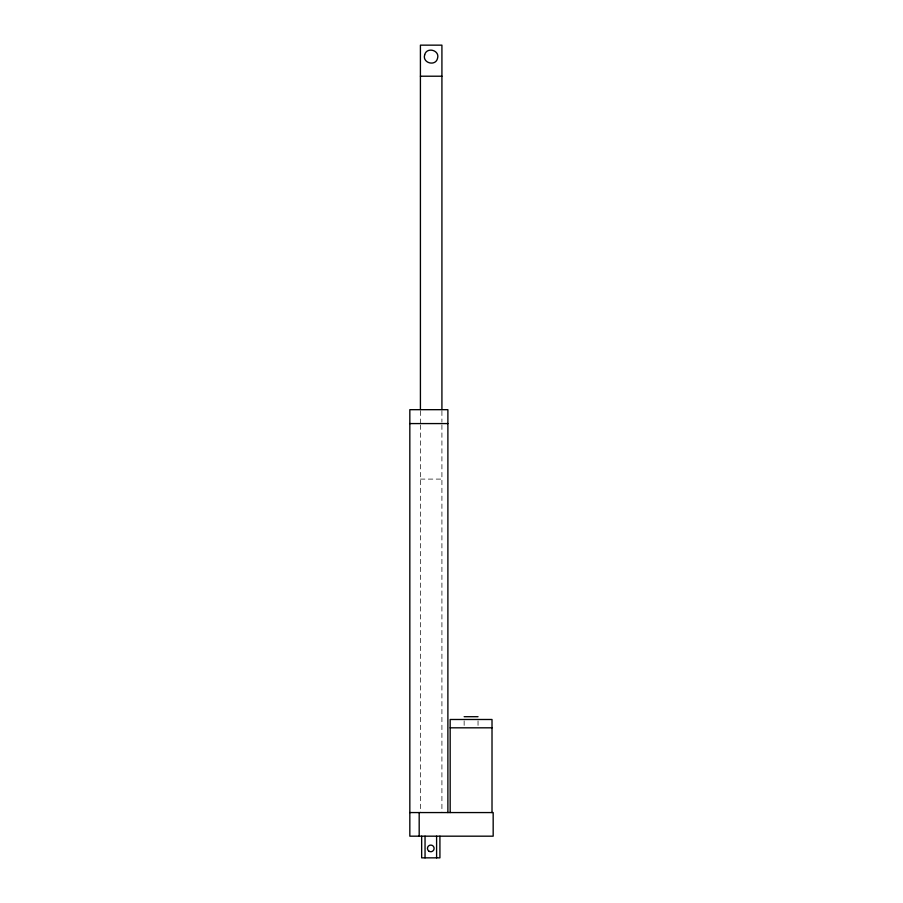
<?xml version="1.0" encoding="UTF-8"?>
<svg xmlns="http://www.w3.org/2000/svg" width="903" height="903" viewBox="0 0 903 903"><rect width="100%" height="100%" fill="white"/><g stroke="black" fill="none" stroke-linecap="round" stroke-linejoin="round"><path stroke-width="0.68" stroke-dasharray="4.51 3.39" d="M420.414 479.098L441.917 479.098M478.037 720.876L478.037 727.818M464.142 720.876L464.142 726.43M441.917 411.068L441.917 422.186M441.917 424.963L441.917 812.565M420.414 411.068L420.414 423.575M420.414 424.963L420.414 812.565"/><path stroke-width="1.35" d="M420.414 76.213L441.917 76.213M409.827 423.575L447.888 423.575M464.142 716.7L478.037 716.7M450.168 727.818L492.011 727.818M409.827 812.565L493.173 812.565L493.173 836.178L409.827 836.178L409.827 409.68L447.888 409.68L447.888 812.565M492.011 812.565L492.011 719.488L450.168 719.488L450.168 812.565M441.917 409.68L441.917 45.15L420.414 45.15L420.414 409.68M439.919 836.178L439.919 857.85L421.656 857.85L421.656 836.178M436.6 836.178L436.6 857.85M425.042 836.178L425.042 857.85M419.184 812.565L419.184 836.178M424.658 54.88C422.13 63.075 435.641 66.698 437.537 58.334C440.077 50.15 426.566 46.527 424.658 54.88M428.665 850.976A3.33 3.33 0 0 0 434.072 848.944A3.33 3.33 0 0 0 429.614 845.287A3.33 3.33 0 0 0 428.665 850.976"/></g></svg>
